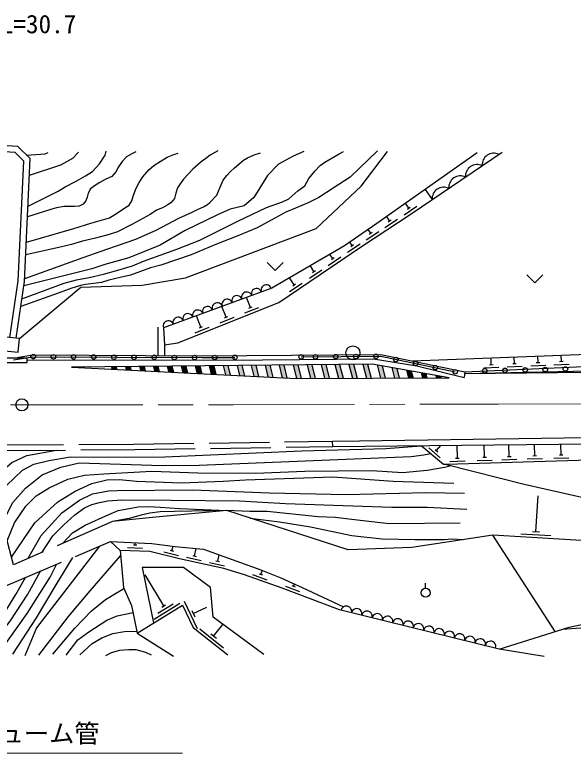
# Model space of a CAD drawing. Units: millimetres at full size, sheet at 1:1000; details may follow other scales. Extents: x 40000 to 680000, y 20000 to 380000.
# Drawn here: x 417535 to 472926, y 239063 to 312283 of the extents above; entities that cross this region are included whole.
import ezdxf
from ezdxf.enums import TextEntityAlignment as Align

# ---------------------------------------------------------------- set-up
doc = ezdxf.new("R2010")
doc.units = ezdxf.units.MM
doc.header["$LTSCALE"] = 1000
doc.linetypes.add('CHAIN', pattern=[18.5, 12, -1.5, 3.5, -1.5])
doc.linetypes.add('DASHED', pattern=[7.5, 6, -1.5])
for name, color, linetype, lineweight in [('M-BGD', 7, 'Continuous', 25), ('M-BMK', 2, 'CHAIN', 13), ('M-BMK-SRVR', 3, 'Continuous', 25), ('M-STR-HTXT', 7, 'Continuous', 13), ('M-STR-STRC', 7, 'Continuous', 25)]:
    doc.layers.add(name, color=color, linetype=linetype, lineweight=lineweight)
doc.styles.add('ＭＳ ゴシック', font='')
doc.styles.get('ＭＳ ゴシック').set_extended_font_data('MS Gothic')

msp = doc.modelspace()

# ---------------------------------------------------------------- hatches: boundary and pattern name
at = {"layer": 'M-STR-STRC'}
for points in [[(440057, 277511), (439595, 277507), (439838, 276509), (440307, 276486)], [(441443, 277525), (440981, 277521), (441244, 276439), (441713, 276416)], [(442829, 277539), (442367, 277535), (442651, 276369), (443120, 276346)], [(444215, 277553), (443753, 277549), (444057, 276299), (444526, 276276)], [(445601, 277568), (445139, 277563), (445464, 276229), (445510, 276227), (445927, 276228)], [(446987, 277582), (446525, 277577), (446853, 276231), (447316, 276232)], [(448373, 277596), (447911, 277591), (448241, 276235), (448704, 276237)], [(449759, 277610), (449297, 277605), (449629, 276240), (450092, 276241)], [(451145, 277624), (450683, 277619), (451018, 276244), (451481, 276245)], [(452531, 277638), (452069, 277633), (452406, 276248), (452869, 276250)], [(453961, 277470), (453477, 277557), (453794, 276253), (454257, 276254)], [(427583, 277385), (427121, 277380), (427180, 277139), (427649, 277116)], [(428969, 277399), (428507, 277394), (428586, 277069), (429055, 277046)], [(430355, 277413), (429893, 277408), (429993, 276999), (430462, 276976)], [(431741, 277427), (431279, 277422), (431399, 276929), (431868, 276906)], [(433127, 277441), (432665, 277436), (432806, 276859), (433275, 276836)], [(434513, 277455), (434051, 277450), (434212, 276789), (434681, 276766)], [(435899, 277469), (435437, 277464), (435619, 276719), (436087, 276696)], [(437285, 277483), (436823, 277478), (437025, 276649), (437494, 276626)], [(438671, 277497), (438209, 277493), (438432, 276579), (438900, 276556)], [(455415, 277208), (454930, 277295), (455183, 276257), (455646, 276258)], [(456868, 276947), (456383, 277034), (456571, 276261), (457034, 276263)], [(458321, 276685), (457836, 276772), (457960, 276266), (458422, 276267)], [(459774, 276424), (459289, 276511), (459348, 276270), (459811, 276271)]]:
    msp.add_hatch(color=256, dxfattribs=at).paths.add_polyline_path(points)

# ---------------------------------------------------------------- linework, layer by layer
at = {"layer": 'M-BGD'}
for p, q in [((458237, 294967), (458925, 293952)), ((456172, 292450), (457414, 293291)), ((456624, 293119), (456292, 293601)), ((456480, 293021), (456769, 293217)), ((454709, 291860), (454425, 292292)), ((454246, 291198), (455501, 292020)), ((454563, 291764), (454855, 291956)), ((452378, 289972), (453632, 290795)), ((452840, 290634), (452589, 291006)), ((452694, 290538), (452987, 290730)), ((450550, 288744), (451790, 289587)), ((451001, 289414), (450777, 289739)), ((450856, 289315), (451146, 289512)), ((449080, 288107), (448796, 288525)), ((448629, 287437), (449869, 288281)), ((448935, 288009), (449225, 288206)), ((447203, 286831), (446851, 287391)), ((446752, 286161), (447992, 287005)), ((447059, 286732), (447348, 286929)), ((445244, 285498), (444776, 286187)), ((444793, 284828), (446033, 285672)), ((445099, 285400), (445389, 285597)), ((443043, 285179), (432286, 281228)), ((440927, 283270), (440534, 284258)), ((438493, 282301), (438073, 283354)), ((440341, 282714), (441735, 283269)), ((440764, 283206), (441089, 283335)), ((436005, 281310), (435575, 282436)), ((437907, 281745), (439301, 282300)), ((438330, 282236), (438655, 282366)), ((431770, 278496), (431771, 281310)), ((435420, 280754), (436813, 281309)), ((435843, 281245), (436168, 281375)), ((464799, 277594), (464771, 278258)), ((467106, 277700), (467079, 278347)), ((469440, 277807), (469414, 278437)), ((471747, 277913), (471721, 278527)), ((464624, 277586), (464974, 277602)), ((466932, 277692), (467281, 277708)), ((468705, 277473), (470203, 277542)), ((469265, 277799), (469615, 277815)), ((471011, 277579), (472510, 277648)), ((471572, 277905), (471922, 277921)), ((464063, 277260), (465562, 277329)), ((466371, 277366), (467869, 277435)), ((449073, 269470), (449065, 270007)), ((459356, 269075), (459783, 269578)), ((461437, 268325), (461398, 269594)), ((464138, 268408), (464101, 269621)), ((466585, 268484), (466549, 269646)), ((469108, 268562), (469074, 269671)), ((471736, 268644), (471704, 269698)), ((458590, 269332), (459733, 268360)), ((459223, 269188), (459489, 268961)), ((460697, 268002), (462196, 268048)), ((461263, 268319), (461612, 268330)), ((463398, 268085), (464897, 268132)), ((463964, 268403), (464313, 268414)), ((465845, 268161), (467344, 268208)), ((466410, 268479), (466760, 268490)), ((468368, 268239), (469867, 268286)), ((468933, 268557), (469283, 268568)), ((470996, 268321), (472495, 268367)), ((471561, 268638), (471911, 268649)), ((469231, 261034), (469453, 264573)), ((471119, 251135), (464958, 260701)), ((467715, 260828), (470709, 260640)), ((468882, 261056), (469580, 261012)), ((429475, 259722), (429484, 259938)), ((428715, 259447), (430215, 259397)), ((429300, 259727), (429650, 259716)), ((433117, 259143), (433230, 259596)), ((435358, 258623), (435523, 259371)), ((432316, 259034), (433771, 258670)), ((432947, 259186), (433286, 259101)), ((434561, 258491), (436025, 258168)), ((435187, 258660), (435529, 258585)), ((437662, 258115), (437799, 258737)), ((436865, 257983), (438329, 257660)), ((437491, 258152), (437833, 258077)), ((441937, 256801), (442062, 257155)), ((432314, 253666), (430468, 256757)), ((441130, 256768), (442544, 256268)), ((441772, 256859), (442102, 256743)), ((444379, 255614), (445783, 255087)), ((445023, 255693), (445350, 255570)), ((445186, 255631), (445266, 255843)), ((458281, 255423), (458281, 255931)), ((434326, 254129), (435617, 251421)), ((431357, 252364), (433905, 253948)), ((431709, 252936), (433237, 253886)), ((432136, 253555), (432493, 253777)), ((435242, 252904), (436596, 253550)), ((435092, 253220), (435393, 252588)), ((435901, 251384), (438250, 249518)), ((437262, 250686), (438173, 251832)), ((436988, 250904), (437536, 250468)), ((470054, 248665), (465568, 249378))]:
    msp.add_line(p, q, dxfattribs=at)
at = {"layer": 'M-BGD', "linetype": 'DASHED'}
msp.add_line((430173, 257484), (431306, 251979), dxfattribs=at)
at = {"layer": 'M-BGD'}
for points in [[(417661, 280208), (418512, 285835), (419067, 298023), (417831, 299225), (411930, 299595), (406072, 302192)], [(417033, 280271), (417884, 285897), (418424, 297769), (417559, 298611), (411777, 298974), (405817, 301617)], [(453507, 298797), (450814, 296171), (449129, 295082), (447697, 294168), (446623, 293651), (445390, 293121), (444435, 292723), (443335, 292113), (441566, 291169), (439644, 290361), (437558, 289524), (435038, 288477), (432024, 287454), (430990, 287202), (429014, 286473), (427993, 286221), (426866, 285983), (426123, 285744), (424559, 285545), (424041, 285453), (423100, 285148), (422318, 284843), (418137, 283358)], [(437663, 298795), (436908, 298358), (436483, 298026), (436032, 297695), (435184, 296966), (434282, 295972), (433924, 295534), (433685, 295137), (433500, 294606), (433367, 294076), (433049, 293665), (432731, 293427), (432187, 293148), (431604, 292910), (430967, 292472), (429159, 291487), (427727, 290745), (426905, 290493), (425539, 290122), (424266, 289831), (423152, 289499), (422025, 289234), (418632, 288475)], [(418851, 293299), (421839, 294792), (422542, 295230), (423629, 295773), (424558, 296304), (425247, 296741), (425950, 297497), (426494, 298371), (426600, 298743)], [(456979, 277956), (485696, 279067), (484327, 289988), (483169, 292923), (480481, 296171), (477869, 296693), (477365, 298763)], [(418018, 280172), (424092, 285259), (430182, 285487), (434476, 286208), (447418, 291085), (451892, 295277), (454497, 298725)], [(418251, 284109), (422437, 285665), (423657, 285996), (424930, 286248), (426335, 286553), (427754, 286964), (429200, 287375), (430300, 287839), (433608, 289048), (435889, 289937), (439660, 291823), (442511, 293188), (444102, 293732), (444725, 294036), (445616, 294822), (446292, 295325), (446716, 296054), (447313, 296770), (447830, 297340), (448294, 297658), (449315, 298255), (449726, 298480), (450151, 298732)], [(446196, 298718), (445149, 298254), (443703, 297459), (442590, 296358), (441993, 295404), (441250, 294158), (440296, 293336), (438903, 293018), (437657, 292435), (434440, 290891), (431960, 289447), (428839, 288197), (426466, 287534), (425180, 287084), (418448, 285417)], [(418524, 286118), (424333, 288225), (426759, 289087), (429557, 290041), (431549, 290919), (433817, 292125), (435143, 292708), (435660, 292973), (436257, 293251), (436641, 293477), (436880, 293662), (437561, 294409), (437892, 295204), (438197, 295867), (438582, 296331), (438900, 296702), (439338, 297100), (440226, 297882), (440611, 298094), (441287, 298386), (441923, 298598)], [(418690, 289751), (423391, 291077), (425088, 291607), (426931, 292137), (427729, 292657), (428366, 293081), (428883, 293399), (429148, 293836), (429307, 294380), (429572, 295082), (429877, 295652), (430235, 296209), (430845, 296898), (431323, 297323), (431946, 297747), (432649, 298158), (433312, 298436), (433736, 298569)], [(418715, 298365), (420553, 298491), (420858, 298623)], [(429543, 298703), (429159, 298504), (428628, 298199), (428204, 297735), (427753, 297112), (427581, 296728), (427170, 296251), (426507, 295946), (425976, 295641), (425446, 295336), (425062, 295031), (424823, 294594), (424730, 294183), (424597, 293825), (424319, 293507), (423934, 293321), (423470, 293268), (422966, 293281), (422423, 293268), (421667, 293136), (421216, 293016), (418803, 292232)], [(418992, 296377), (422091, 297390), (423311, 298053), (423842, 298650)], [(432392, 279547), (433706, 279748), (443724, 283739), (451910, 289306), (456842, 292542), (465878, 298662)], [(463395, 298585), (453435, 291597), (450238, 289363), (443043, 285179)], [(442564, 287720), (443359, 286925), (444155, 287720)], [(468329, 286494), (469125, 285698), (469920, 286494)], [(432286, 281228), (432392, 279547), (432386, 278493)], [(462181, 276873), (479888, 277687), (490920, 278274), (499445, 278063), (508712, 278018), (511673, 278149), (516737, 279143), (518159, 278043), (519806, 278118), (521219, 278136), (526135, 278187), (526595, 277962)], [(390022, 278280), (392563, 278004), (403279, 277800), (418762, 277811), (418762, 278240), (416665, 278245)], [(417364, 278243), (419301, 278564), (436108, 278472), (453858, 278606), (462181, 276873), (462096, 276305)], [(417394, 278060), (419315, 278379), (436108, 278287), (439367, 278311)], [(445938, 278361), (453839, 278420), (461209, 276886)], [(418762, 278025), (442110, 278053), (453101, 278159), (457412, 277462), (462096, 276305)], [(462158, 276719), (479134, 277078), (487271, 277298), (503525, 277561), (514423, 277395), (518171, 277777), (530651, 278051)], [(462158, 276719), (483618, 276950), (494154, 277034), (509782, 277138), (519969, 277226), (532351, 277336), (548484, 277419)], [(449065, 270007), (451728, 270048), (481062, 270472), (505311, 270678), (529815, 270909), (548467, 271105)], [(449073, 269470), (481070, 269792), (505317, 269999), (529821, 270229), (548465, 270425)], [(415749, 263912), (416719, 265593), (418296, 267117), (419412, 267736), (420918, 268091), (423062, 268463), (425489, 268409), (432422, 268445), (446007, 269035), (454352, 269276), (457860, 269558)], [(460367, 267691), (460075, 267676), (457860, 269558)], [(415295, 265605), (415869, 266706), (417239, 267886), (418730, 268576), (421669, 269119)], [(416300, 261854), (417345, 263931), (418598, 265343), (420256, 266683), (422094, 267426), (423929, 267849), (432167, 267594), (435838, 267615), (456857, 268473), (458094, 268654), (458779, 268778)], [(416768, 260108), (417525, 261912), (418645, 263574), (419667, 264577), (420936, 265364), (422815, 266232), (424453, 266650), (426353, 266782), (431128, 267016), (435696, 266862), (441419, 266830), (446296, 267039), (452951, 267083), (455979, 266909), (458446, 267118), (460153, 267427), (460813, 267577)], [(417201, 258494), (419523, 261900), (421795, 263998), (423524, 265045), (425182, 265796), (426666, 266162), (427923, 266197), (429617, 266040), (434057, 265866), (438200, 266023), (440434, 266180), (449068, 266460), (455056, 266024), (461079, 265849)], [(418878, 258398), (420144, 260655), (422204, 262906), (423965, 264144), (425237, 264789), (426824, 265067), (427678, 265102), (435166, 265173), (442790, 264878), (450451, 264720), (458279, 264912), (462133, 264842)], [(420247, 258993), (421309, 260615), (422405, 261710), (423500, 262700), (424457, 263396), (425170, 263709), (425952, 263935), (426769, 264074), (428143, 264195), (433034, 264161), (439840, 264075), (444396, 263814), (451065, 263589), (454942, 263467), (458437, 263467), (462367, 263258)], [(422315, 259891), (423270, 260926), (424527, 261663), (426879, 262725), (427800, 263136), (429765, 263495), (430838, 263517), (431944, 263452), (433886, 263344), (438563, 263116)], [(478097, 259875), (464958, 260701), (456905, 259450), (450597, 259237), (438563, 263116), (431529, 262483), (427232, 262025)], [(461727, 261881), (454684, 261792), (451234, 262206), (449319, 262430), (447612, 262517), (442567, 263036), (440859, 263036), (438563, 263116), (433384, 263028), (431956, 262985), (430938, 262866), (430061, 262671), (428881, 262336), (427232, 262025)], [(440891, 262366), (443805, 261993), (446867, 261510), (450951, 260661), (453969, 260318), (457216, 260243), (459009, 260243), (460169, 260253), (460899, 260318), (462002, 260242)], [(465568, 249378), (472507, 251575), (480279, 253215), (488061, 255016), (494016, 255580), (501844, 256357), (514325, 257502), (523305, 255839), (529656, 254725), (533486, 255528), (536511, 255528), (548443, 261820)], [(465568, 249378), (449735, 253282), (444047, 255418), (440308, 256741), (438259, 257369), (433870, 258336), (430928, 259073), (427982, 259171), (427040, 260049), (431119, 259864), (433431, 259570), (436250, 259301), (441926, 257233), (443914, 256457), (446036, 255493), (450146, 253579)], [(425932, 259581), (419689, 251495), (418537, 248730)], [(417330, 248896), (419688, 252504), (421638, 255774), (423311, 258476)], [(419925, 248798), (422878, 252636), (425012, 255178), (428033, 258628)], [(427982, 259171), (428333, 255482), (429127, 253718), (429687, 250972), (433270, 248674)], [(377513, 256440), (383773, 257431), (387831, 258074), (392378, 258396), (395102, 258419), (398746, 257994), (401234, 257774), (403119, 257384), (404674, 256497), (406433, 255221), (407192, 254107), (408815, 252472), (409941, 251518), (411161, 250506), (412299, 249931), (413069, 249725), (413632, 249794), (414207, 250288), (415392, 251392), (416208, 252483), (417635, 254795), (418593, 256486)], [(415884, 248908), (418776, 252916), (421061, 256512), (421679, 257788)], [(414454, 248837), (417087, 252145), (418819, 254844), (420090, 257117)], [(442246, 248837), (437209, 252540), (436938, 255509), (434260, 257484), (430173, 257484)], [(421318, 248875), (423497, 251451), (425144, 253197), (426526, 254314), (428366, 255409)], [(429687, 250972), (434170, 253760), (435232, 251533), (438653, 248815)], [(422634, 248784), (423795, 250310), (424878, 251106), (426666, 252256), (427676, 252698), (429269, 253022)], [(423994, 248807), (425221, 249945), (426161, 250520), (427278, 250940), (428406, 251128), (429648, 251164)], [(471818, 251357), (475092, 251603)], [(426556, 248766), (427135, 249049), (427970, 249276), (428833, 249345), (429530, 249338), (430517, 249090), (431049, 248821)]]:
    msp.add_lwpolyline(points, dxfattribs=at)
for points in [[(416540, 278964), (417883, 278828), (418018, 280172), (416675, 280307)], [(460367, 267691), (468048, 265726), (474366, 264304), (481969, 262853), (492909, 262143), (503802, 262303), (513660, 265061), (517285, 267891), (501916, 268052), (496915, 269062), (479933, 268298)]]:
    msp.add_lwpolyline(points, close=True, dxfattribs=at)
at = {"layer": 'M-BGD', "linetype": 'DASHED'}
for points in [[(409926, 268635), (410965, 269068), (412743, 269408), (416381, 269648), (429301, 269706), (449065, 270007)], [(409926, 268155), (411695, 268711), (413006, 268965), (416576, 269079), (429443, 269180), (449073, 269470), (449073, 269470)], [(413211, 268971), (416638, 255661), (427040, 260049)], [(427232, 262025), (417399, 257756), (414382, 269009)]]:
    msp.add_lwpolyline(points, dxfattribs=at)
at = {"layer": 'M-BGD'}
for centre, radius in [((451068, 278761), 700), ((419368, 278378), 225), ((421368, 278367), 225), ((423368, 278356), 225), ((425368, 278345), 225), ((427368, 278334), 225), ((429368, 278323), 225), ((431368, 278313), 225), ((433367, 278302), 225), ((435367, 278291), 225), ((437367, 278296), 225), ((439367, 278311), 225), ((445938, 278361), 225), ((447367, 278371), 225), ((449367, 278386), 225), ((451367, 278401), 225), ((453367, 278417), 225), ((455335, 278109), 225), ((457293, 277701), 225), ((459251, 277293), 225), ((461209, 276886), 225), ((464153, 276986), 225), ((466152, 277029), 225), ((468152, 277071), 225), ((470151, 277113), 225), ((472151, 277156), 225), ((458281, 254973), 450)]:
    msp.add_circle(centre, radius, dxfattribs=at)
for centre, radius, start, end in [((465050, 297391), 1160, 64.59868, 183.6283), ((463394, 296269), 1160, 64.59868, 183.6283), ((461739, 295147), 1160, 64.59868, 183.6283), ((460083, 294026), 1160, 64.59868, 183.6283), ((441514, 284633), 518, 18.60504, 201.72765), ((442486, 284990), 518, 18.60504, 201.72765), ((439570, 283919), 518, 18.60504, 201.72765), ((440542, 284276), 518, 18.60504, 201.72765), ((436655, 282848), 518, 18.60504, 201.72765), ((437627, 283205), 518, 18.60504, 201.72765), ((438598, 283562), 518, 18.60504, 201.72765), ((434711, 282134), 518, 18.60504, 201.72765), ((435683, 282491), 518, 18.60504, 201.72765), ((432767, 281420), 518, 18.60504, 201.72765), ((433739, 281777), 518, 18.60504, 201.72765), ((450425, 253133), 526, 343.88896, 168.41158), ((451445, 252881), 526, 343.88896, 168.41158), ((452466, 252630), 526, 343.88896, 168.41158), ((453487, 252378), 526, 343.88896, 168.41158), ((454508, 252126), 526, 343.88896, 168.41158), ((455529, 251875), 526, 343.88896, 168.41158), ((456555, 251645), 526, 343.88896, 168.41158), ((457576, 251393), 526, 343.88896, 168.41158), ((458597, 251141), 526, 343.88896, 168.41158), ((459618, 250890), 526, 343.88896, 168.41158), ((460638, 250638), 526, 343.88896, 168.41158), ((461659, 250386), 526, 343.88896, 168.41158), ((462680, 250135), 526, 343.88896, 168.41158), ((463701, 249883), 526, 343.88896, 168.41158), ((464727, 249653), 526, 343.88896, 168.41158)]:
    msp.add_arc(centre, radius, start, end, dxfattribs=at)
at = {"layer": 'M-BMK'}
msp.add_lwpolyline([(330676, 307313), (332181, 304551), (336079, 298722), (339508, 294559), (342949, 291173), (345999, 288284), (350368, 284982), (353549, 282897), (355895, 281467), (359524, 279761), (363280, 278090), (368860, 276377), (374793, 275086), (380825, 274292), (387878, 273732), (403615, 273530), (418245, 273612), (439217, 273616), (465465, 273684), (499181, 273789), (518312, 273904), (548475, 274038)], dxfattribs=at)
at = {"layer": 'M-BMK-SRVR'}
msp.add_circle((418245, 273612), 600, dxfattribs=at)
at = {"layer": 'M-STR-HTXT'}
msp.add_line((411547, 239063), (434165, 239063), dxfattribs=at)
at = {"layer": 'M-STR-STRC'}
for p, q in [((439595, 277507), (439838, 276509)), ((440057, 277511), (440307, 276486)), ((440981, 277521), (441244, 276439)), ((441443, 277525), (441713, 276416)), ((442367, 277535), (442651, 276369)), ((442829, 277539), (443120, 276346)), ((443753, 277549), (444057, 276299)), ((444215, 277553), (444526, 276276)), ((445139, 277563), (445464, 276229)), ((445601, 277568), (445927, 276228)), ((446525, 277577), (446853, 276231)), ((446987, 277582), (447316, 276232)), ((447911, 277591), (448241, 276235)), ((448373, 277596), (448704, 276237)), ((449297, 277605), (449629, 276240)), ((449759, 277610), (450092, 276241)), ((450683, 277619), (451018, 276244)), ((451145, 277624), (451481, 276245)), ((452069, 277633), (452406, 276248)), ((452531, 277638), (452869, 276250)), ((453477, 277557), (453794, 276253)), ((427121, 277380), (427180, 277139)), ((427583, 277385), (427649, 277116)), ((428507, 277394), (428586, 277069)), ((428969, 277399), (429055, 277046)), ((429893, 277408), (429993, 276999)), ((430355, 277413), (430462, 276976)), ((431279, 277422), (431399, 276929)), ((431741, 277427), (431868, 276906)), ((432665, 277436), (432806, 276859)), ((433127, 277441), (433275, 276836)), ((434051, 277450), (434212, 276789)), ((434513, 277455), (434681, 276766)), ((435437, 277464), (435619, 276719)), ((435899, 277469), (436087, 276696)), ((436823, 277478), (437025, 276649)), ((437285, 277483), (437494, 276626)), ((438209, 277493), (438432, 276579)), ((438671, 277497), (438900, 276556)), ((453961, 277470), (454257, 276254)), ((454930, 277295), (455183, 276257)), ((455415, 277208), (455646, 276258)), ((456383, 277034), (456571, 276261)), ((456868, 276947), (457034, 276263)), ((457836, 276772), (457960, 276266)), ((458321, 276685), (458422, 276267)), ((459289, 276511), (459348, 276270)), ((459774, 276424), (459811, 276271))]:
    msp.add_line(p, q, dxfattribs=at)
for points in [[(460605, 276274), (453000, 277643), (423156, 277340)], [(423156, 277340), (445510, 276227), (460605, 276274)]]:
    msp.add_lwpolyline(points, dxfattribs=at)

# ---------------------------------------------------------------- texts
at = {"layer": 'M-STR-HTXT', "style": 'ＭＳ ゴシック'}
for s, p in [('φ=600\u3000L=30.7', (406772, 309900)), ('ヒューム管', (413442, 239557))]:
    msp.add_text(s, height=1833, dxfattribs=at).set_placement(p, align=Align.BOTTOM_LEFT)

doc.saveas('drawing.dxf')
